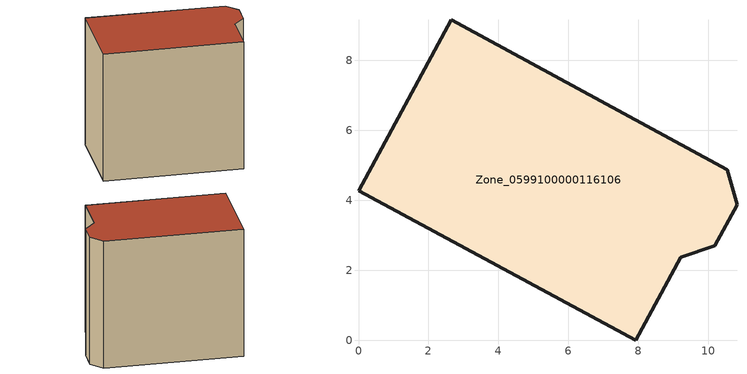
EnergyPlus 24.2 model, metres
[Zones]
Zone_0599100000116106
 floor ground (C_G): 0,4.27 2.66,9.17 10.53,4.87 10.81,3.87 10.18,2.7 9.21,2.38 7.92,0 z0
 wall outside (C_F): 2.66,9.17 0,4.27 7.92,0 9.21,2.38 10.18,2.7 10.81,3.87 10.53,4.87 2.66,9.17 z0:8.75
 roof outside (C_R): 10.53,4.87 2.66,9.17 0,4.27 7.92,0 9.21,2.38 10.18,2.7 10.81,3.87 z8.75
[BUILDING]
Pand.0599100000116106: North Axis=0; Terrain=City; Loads Convergence Tolerance Value=0.04; Temperature Convergence Tolerance Value=0.4; Solar Distribution=FullExterior; Maximum Number of Warmup Days=25; Minimum Number of Warmup Days=1
[Site:Location]
Rotterdam.The.Hague.AP_ZH_NLD Design_Conditions: Latitude=51.96; Longitude=4.45; Time Zone=1; Elevation=-4.5
[SITE:GROUNDTEMPERATURE:BUILDINGSURFACE]
18, 18, 18, 18, 18, 18, 18, 18, 18, 18, 18, 18
[MATERIAL] Thermal Absorptance=0.9; Solar Absorptance=0.7; Visible Absorptance=0.7
Name | Roughness | Thickness | Conductivity | Density | Specific Heat
G.TI.1946 | MediumSmooth | 0.15 | 1 | 540 | 1210
F.TI.1946 | Rough | 0.3 | 0.857143 | 1920 | 840
R.TI.1946 | MediumRough | 0.2 | 0.1 | 1500 | 1000
[CONSTRUCTION]
C_G: G.TI.1946
C_F: F.TI.1946
C_R: R.TI.1946
[ZONE]
Zone_0599100000116106: Type=1; Multiplier=1; Ceiling Height=Autocalculate; Volume=Autocalculate; Floor Area=autocalculate; Part of Total Floor Area=Yes
[ZONEINFILTRATION:DESIGNFLOWRATE]
Infil_Zone_0599100000116106: Zone or ZoneList or Space or SpaceList=Zone_0599100000116106; Schedule=AlwaysOn; Design Flow Rate Calculation Method=Flow/Area; Flow Rate per Floor Area=0.003; Constant Term Coefficient=1; Temperature Term Coefficient=0; Velocity Term Coefficient=0; Velocity Squared Term Coefficient=0
[HVACTEMPLATE:ZONE:IDEALLOADSAIRSYSTEM]
Zone_0599100000116106: Maximum Heating Supply Air Temperature=50; Minimum Cooling Supply Air Temperature=13; Maximum Heating Supply Air Humidity Ratio=0.0156; Minimum Cooling Supply Air Humidity Ratio=0.0077; Heating Limit=NoLimit; Cooling Limit=NoLimit; Dehumidification Control Type=ConstantSensibleHeatRatio; Cooling Sensible Heat Ratio=0.7; Dehumidification Setpoint=60; Humidification Control Type=None; Humidification Setpoint=30; Outdoor Air Method=None; Outdoor Air Flow Rate per Person=0.00944; Outdoor Air Flow Rate per Zone Floor Area=0; Outdoor Air Flow Rate per Zone=0; Demand Controlled Ventilation Type=None; Outdoor Air Economizer Type=NoEconomizer; Heat Recovery Type=None; Sensible Heat Recovery Effectiveness=0.7; Latent Heat Recovery Effectiveness=0.65
[ZONECONTROL:THERMOSTAT]
ThermostatControl_Zone_0599100000116106: Zone or ZoneList=Zone_0599100000116106; Control Type Schedule=DualSetpointControlType; Control 1=Thermostat_Zone_0599100000116106; Temperature Difference Between Cutout And Setpoint=0
[THERMOSTATSETPOINT:DUALSETPOINT]
Thermostat_Zone_0599100000116106: Heating Setpoint Temperature Schedule=HeatingSetpoint_Zone_0599100000116106; Cooling Setpoint Temperature Schedule=CoolingSetpoint_Zone_0599100000116106
[SCHEDULE:COMPACT]
HeatingSetpoint_Zone_0599100000116106: Through: 12/31, For: AllDays, Until: 24:00, 21
CoolingSetpoint_Zone_0599100000116106: Through: 12/31, For: AllDays, Until: 24:00, 24
DualSetpointControlType: Through: 12/31, For: AllDays, Until: 24:00, 4
AlwaysOn: Through: 12/31, For: AllDays, Until: 24:00, 1
